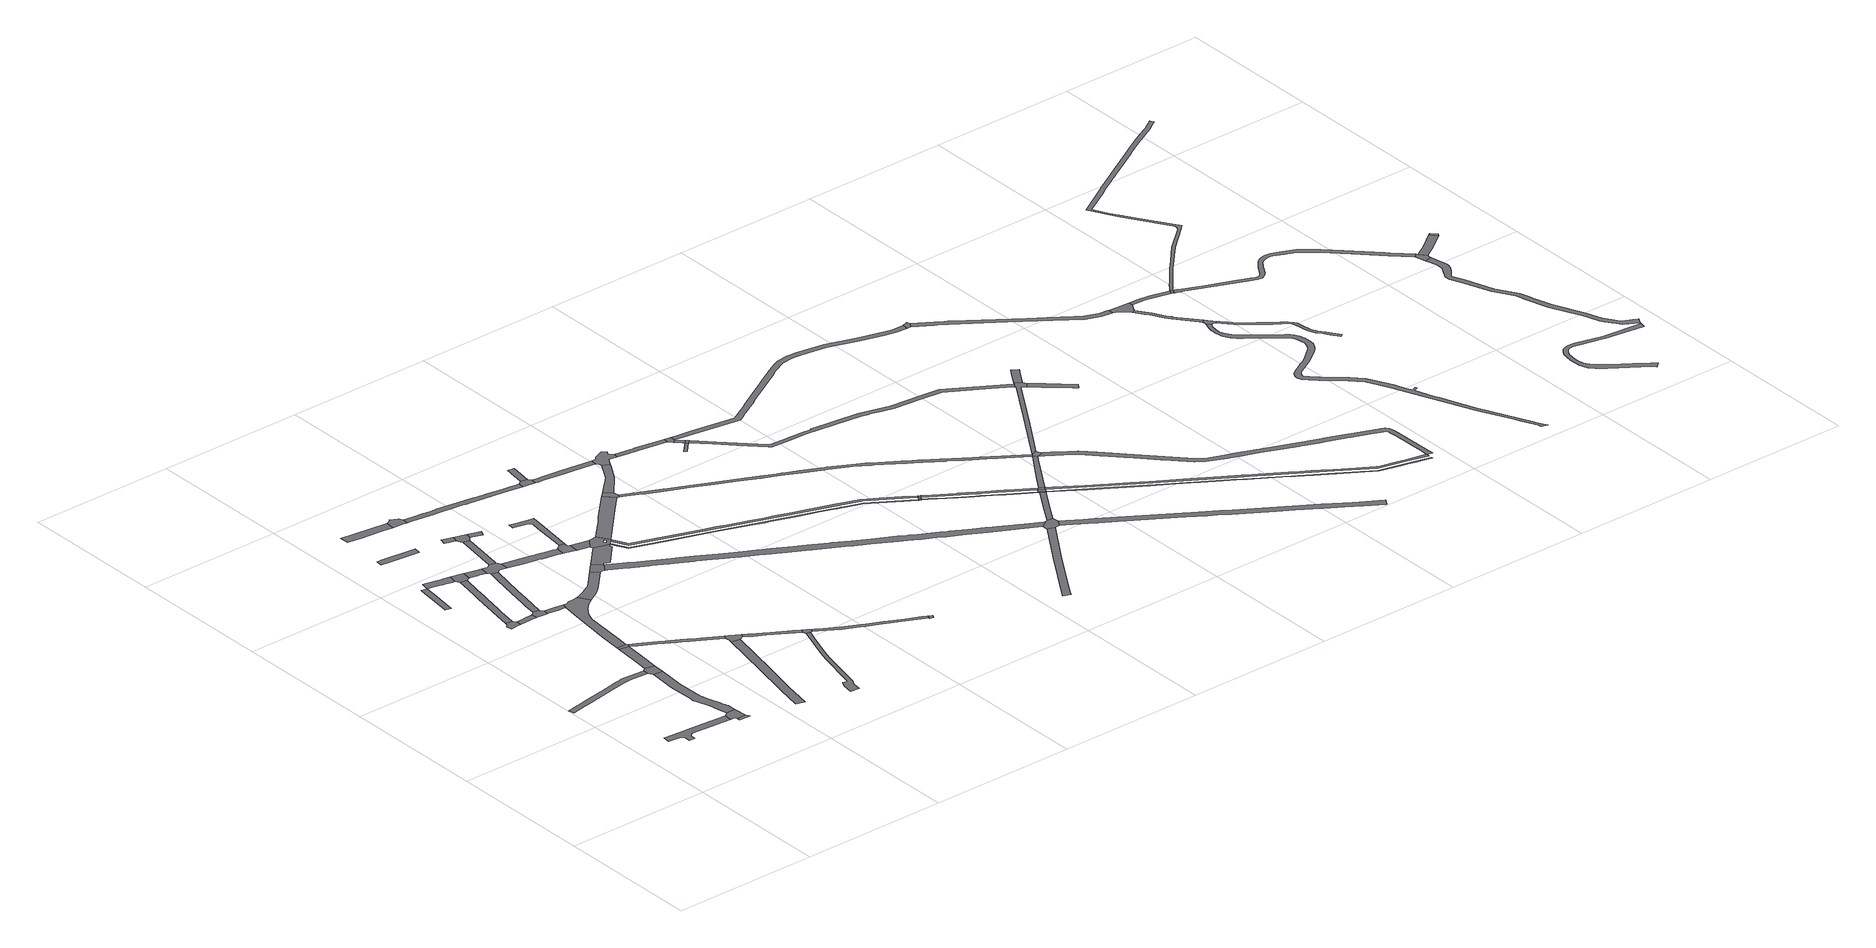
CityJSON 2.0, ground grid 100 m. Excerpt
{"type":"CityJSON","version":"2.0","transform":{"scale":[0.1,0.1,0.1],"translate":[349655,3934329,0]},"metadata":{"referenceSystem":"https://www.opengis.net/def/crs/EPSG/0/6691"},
"CityObjects":{
"road1":{"type":"Road","geometry":[{"type":"MultiSurface","lod":"1","boundaries":[[[0,1,2,3,4,5,6,7,8,9,10,11]]]}]},
"road2":{"type":"Road","attributes":{"RoadStructureAttribute.sectionType":"1"},"geometry":[{"type":"MultiSurface","lod":"1","boundaries":[[[12,13,14,15,16,17,18,19,20,21,22,23,24,25,26,27,28,29,30]]]}]},
"road3":{"type":"Road","geometry":[{"type":"MultiSurface","lod":"1","boundaries":[[[10,31,32,33,34,35,36,11]]]}]},
"road4":{"type":"Road","attributes":{"RoadStructureAttribute.sectionType":"1"},"geometry":[{"type":"MultiSurface","lod":"1","boundaries":[[[37,34,33,38]]]}]},
"road5":{"type":"Road","attributes":{"RoadStructureAttribute.sectionType":"1"},"geometry":[{"type":"MultiSurface","lod":"1","boundaries":[[[39,40,41,42,43,44,45,46,47,48,49,50,51,52,53,36,35]]]}]},
"road6":{"type":"Road","geometry":[{"type":"MultiSurface","lod":"1","boundaries":[[[54,55,56,57,58,59,60,61,62,63]]]}]},
"road7":{"type":"Road","geometry":[{"type":"MultiSurface","lod":"1","boundaries":[[[29,47,46,64,65,30]]]}]},
"road8":{"type":"Road","attributes":{"RoadStructureAttribute.sectionType":"1"},"geometry":[{"type":"MultiSurface","lod":"1","boundaries":[[[66,67,58,57,68,69,70,71,72]]]}]},
"road9":{"type":"Road","attributes":{"RoadStructureAttribute.sectionType":"1"},"geometry":[{"type":"MultiSurface","lod":"1","boundaries":[[[73,74,75,76,77,78,79,80,81,82,83,78,84,85,86,87,88,89,90,91]]]}]},
"road10":{"type":"Road","attributes":{"RoadStructureAttribute.sectionType":"1"},"geometry":[{"type":"MultiSurface","lod":"1","boundaries":[[[92,93,94,95,96,97,98,99,60,59,100,101,102,103,104,105]]]}]},
"road11":{"type":"Road","geometry":[{"type":"MultiSurface","lod":"1","boundaries":[[[106,107,108,109,110]]]}]},
"road12":{"type":"Road","geometry":[{"type":"MultiSurface","lod":"1","boundaries":[[[111,112,113,114,72,71,115,116,117]]]}]},
"road13":{"type":"Road","geometry":[{"type":"MultiSurface","lod":"1","boundaries":[[[90,92,105,118,119,91]]]}]},
"road14":{"type":"Road","attributes":{"RoadStructureAttribute.sectionType":"1"},"geometry":[{"type":"MultiSurface","lod":"1","boundaries":[[[120,121,122,123,124,125]]]}]},
"road15":{"type":"Road","attributes":{"RoadStructureAttribute.sectionType":"1"},"geometry":[{"type":"MultiSurface","lod":"1","boundaries":[[[126,127,128,129,130,111,117]]]}]},
"road16":{"type":"Road","geometry":[{"type":"MultiSurface","lod":"1","boundaries":[[[131,132,133,134,135,128,127,136,137,138,139,140,141,142,143,109,108,144,145,146,147,148,149,150,151,152,153,154,155,156,157,158,159]]]}]},
"road17":{"type":"Road","attributes":{"RoadStructureAttribute.sectionType":"1"},"geometry":[{"type":"MultiSurface","lod":"1","boundaries":[[[160,161,162,163,164,165,166,167,113,112]]]}]},
"road18":{"type":"Road","attributes":{"RoadStructureAttribute.sectionType":"1"},"geometry":[{"type":"MultiSurface","lod":"1","boundaries":[[[168,169,170,171,172,173,174,175,176,177,107,106,110,178,179,180,65,64,181,106,182,183,184,185,186,187,188,189]]]}]},
"road19":{"type":"Road","attributes":{"RoadStructureAttribute.sectionType":"1"},"geometry":[{"type":"MultiSurface","lod":"1","boundaries":[[[190,191,192,193,194,195,196,197,198]]]}]},
"road20":{"type":"Road","attributes":{"RoadStructureAttribute.sectionType":"1"},"geometry":[{"type":"MultiSurface","lod":"1","boundaries":[[[199,200,119,118,201,202,203,204,205,206,207]]]}]},
"road21":{"type":"Road","attributes":{"RoadStructureAttribute.sectionType":"1"},"geometry":[{"type":"MultiSurface","lod":"1","boundaries":[[[208,209,210,211,212,213,214,215]]]}]},
"road22":{"type":"Road","geometry":[{"type":"MultiSurface","lod":"1","boundaries":[[[206,163,162,216,217,218,219,220,221,222,207]]]}]},
"road23":{"type":"Road","attributes":{"RoadStructureAttribute.sectionType":"1"},"geometry":[{"type":"MultiSurface","lod":"1","boundaries":[[[219,223,224,225,220]]]}]},
"road24":{"type":"Road","geometry":[{"type":"MultiSurface","lod":"1","boundaries":[[[226,194,193,227,228,229,168,189]]]}]},
"road25":{"type":"Road","attributes":{"RoadStructureAttribute.sectionType":"1"},"geometry":[{"type":"MultiSurface","lod":"1","boundaries":[[[230,231,232,233]]]}]},
"road26":{"type":"Road","geometry":[{"type":"MultiSurface","lod":"1","boundaries":[[[234,235,236,237,238,239,240,208,215]]]}]},
"road27":{"type":"Road","attributes":{"RoadStructureAttribute.sectionType":"1"},"geometry":[{"type":"MultiSurface","lod":"1","boundaries":[[[241,242,243,244,245,246,247,131,159,248,249,250,251]]]}]},
"road28":{"type":"Road","attributes":{"RoadStructureAttribute.sectionType":"1"},"geometry":[{"type":"MultiSurface","lod":"1","boundaries":[[[252,253,254,255,256,257,258,259,260,261,262,263,264,265,266,267,268,269,270,271,272,273,274,275,276,277]]]}]},
"road29":{"type":"Road","geometry":[{"type":"MultiSurface","lod":"1","boundaries":[[[278,279,230,233,225,224]]]}]},
"road30":{"type":"Road","attributes":{"RoadStructureAttribute.sectionType":"1"},"geometry":[{"type":"MultiSurface","lod":"1","boundaries":[[[217,280,281,282,283,284,285,286,287,288,289,290,291,292,293,294,295,296,297,298,299,218]]]}]},
"road31":{"type":"Road","attributes":{"RoadStructureAttribute.sectionType":"1"},"geometry":[{"type":"MultiSurface","lod":"1","boundaries":[[[300,301,302,303,304,305,306,307,308,309,228,227]]]}]},
"road32":{"type":"Road","attributes":{"RoadStructureAttribute.sectionType":"1"},"geometry":[{"type":"MultiSurface","lod":"1","boundaries":[[[278,310,311,312,279]]]}]},
"road33":{"type":"Road","geometry":[{"type":"MultiSurface","lod":"1","boundaries":[[[313,314,315,316,241,251,317,318,319]]]}]},
"road34":{"type":"Road","geometry":[{"type":"MultiSurface","lod":"1","boundaries":[[[276,320,321,322,323,304,303,277]]]}]},
"road35":{"type":"Road","geometry":[{"type":"MultiSurface","lod":"1","boundaries":[[[289,288,324,325,326,327,328,329]]]}]},
"road36":{"type":"Road","attributes":{"RoadStructureAttribute.sectionType":"1"},"geometry":[{"type":"MultiSurface","lod":"1","boundaries":[[[330,331,332,333,334,335,336,337,338,339,313,319]]]}]},
"road37":{"type":"Road","attributes":{"RoadStructureAttribute.sectionType":"1"},"geometry":[{"type":"MultiSurface","lod":"1","boundaries":[[[328,340,341,342,343,344,345,346,347,348,349,350,351,329]]]}]},
"road38":{"type":"Road","attributes":{"RoadStructureAttribute.sectionType":"1"},"geometry":[{"type":"MultiSurface","lod":"1","boundaries":[[[326,325,352,353]]]}]},
"road39":{"type":"Road","attributes":{"RoadStructureAttribute.sectionType":"1"},"geometry":[{"type":"MultiSurface","lod":"1","boundaries":[[[354,355,356,357,358,359,360,361,362,363,364,365,366,367,368,369,370,371,237,236,372,373,374,375,376,377,378,379,380,381,382,383,384,385,386]]]}]},
"road40":{"type":"Road","geometry":[{"type":"MultiSurface","lod":"1","boundaries":[[[352,337,336,387,388,389,390,391,353],[392,393,394,395,396,397,398,399,400]]]}]},
"road41":{"type":"Road","attributes":{"RoadStructureAttribute.sectionType":"1"},"geometry":[{"type":"MultiSurface","lod":"1","boundaries":[[[401,402,403,404,405,406,407,408,409,410,411,321,320,412,413,414,415,416,417,418,419,420,421,422]]]}]},
"road42":{"type":"Road","attributes":{"RoadStructureAttribute.sectionType":"1"},"geometry":[{"type":"MultiSurface","lod":"1","boundaries":[[[423,424,425,426,427,428,390,389,429,430,431,432]]]}]},
"road43":{"type":"Road","geometry":[{"type":"MultiSurface","lod":"1","boundaries":[[[386,385,433,434,435,436,437,438]]]}]},
"road44":{"type":"Road","geometry":[{"type":"MultiSurface","lod":"1","boundaries":[[[421,439,440,441,422]]]}]},
"road45":{"type":"Road","geometry":[{"type":"MultiSurface","lod":"1","boundaries":[[[437,442,443,438]]]}]},
"road46":{"type":"Road","geometry":[{"type":"MultiSurface","lod":"1","boundaries":[[[444,445,446,423,432,447]]]}]},
"road47":{"type":"Road","attributes":{"RoadStructureAttribute.sectionType":"1"},"geometry":[{"type":"MultiSurface","lod":"1","boundaries":[[[448,449,450,451,452,453,454,455,456,457,458,459,460,436,435]]]}]},
"road48":{"type":"Road","attributes":{"RoadStructureAttribute.sectionType":"1"},"geometry":[{"type":"MultiSurface","lod":"1","boundaries":[[[461,462,463,464,465,466,446,445]]]}]},
"road49":{"type":"Road","attributes":{"RoadStructureAttribute.sectionType":"1"},"geometry":[{"type":"MultiSurface","lod":"1","boundaries":[[[318,467,468,469,470,471,472,473,474,475,476,477,478,479,480,481,482,483,484,485,486,487,488,489,490,491,492,493,494,495,496,497,498,499,500,501,502,503,504,505,506,507,508,509,510,511,512,513,514,515,516,517,518,519,520,521,522,523,524,525,526,527,528,529,530,531,532,533,534,535,536,537,538,539,540,541,542,319]]]}]},
"road50":{"type":"Road","geometry":[{"type":"MultiSurface","lod":"1","boundaries":[[[543,544,545,546,547,548,549,550,551,552,553,554,555,556,557,558,559,560,561,562,563,564,565,566,567,568,569,570,571,572,573,574,575,576,577,387,336]]]}]},
"road51":{"type":"Road","attributes":{"RoadStructureAttribute.sectionType":"1"},"geometry":[{"type":"MultiSurface","lod":"1","boundaries":[[[388,578,579,580,581,582,583,584,585,586,587,588,589,590,591,592,593,594,595,596,597,598,599,600,601,602,603,604,605,606,607,608,609,610,611,612,613,389]]]}]},
"road52":{"type":"Road","geometry":[{"type":"MultiSurface","lod":"1","boundaries":[[[614,615,616,464,463,617,618,619,620,621,622,623,624,625,455,454]]]}]},
"road53":{"type":"Road","attributes":{"RoadStructureAttribute.sectionType":"1"},"geometry":[{"type":"MultiSurface","lod":"1","boundaries":[[[626,627,628,619,618,629,630,631,632]]]}]},
"road54":{"type":"Road","geometry":[{"type":"MultiSurface","lod":"1","boundaries":[[[631,633,634,635,632]]]}]},
"road55":{"type":"Road","geometry":[{"type":"MultiSurface","lod":"1","boundaries":[[[636,637,638,639]]]}]},
"road56":{"type":"Road","attributes":{"RoadStructureAttribute.sectionType":"1"},"geometry":[{"type":"MultiSurface","lod":"1","boundaries":[[[640,641,642,643,644,645,646,647,648]]]}]},
"road57":{"type":"Road","attributes":{"RoadStructureAttribute.sectionType":"1"},"geometry":[{"type":"MultiSurface","lod":"1","boundaries":[[[649,650,651,652,653,654,655,656,657,658,659,660,661,662,663,664,665,666,667,668,669,670,671,672,673,674,675,676,677,678,679,680,681,682,683,684,685,686,687,688,689,690,691,692,693,694,695,696,697,698,699,700,701,702,703,704,705,706,707,708,709,710,711,712,713,714,715,716,717,718,719,720,721,444,447]]]}]},
"road58":{"type":"Road","geometry":[{"type":"MultiSurface","lod":"1","boundaries":[[[566,565,722,723]]]}]},
"road59":{"type":"Road","geometry":[{"type":"MultiSurface","lod":"1","boundaries":[[[724,589,566,723]]]}]},
"road60":{"type":"Road","geometry":[{"type":"MultiSurface","lod":"1","boundaries":[[[725,590,589,724]]]}]},
"road61":{"type":"Road","geometry":[{"type":"MultiSurface","lod":"1","boundaries":[[[726,727,728,729,509,508,640,648]]]}]},
"road62":{"type":"Road","geometry":[{"type":"MultiSurface","lod":"1","boundaries":[[[730,731,732,733,734,735,736,737,723,722,738,739,740,741,742,743,744,745,746,747,748]]]}]},
"road63":{"type":"Road","attributes":{"RoadStructureAttribute.sectionType":"1"},"geometry":[{"type":"MultiSurface","lod":"1","boundaries":[[[749,750,751,752,753,754,755,756,757,725,724,758,759,760,761,762,763,764]]]}]},
"road64":{"type":"Road","attributes":{"RoadStructureAttribute.sectionType":"1"},"geometry":[{"type":"MultiSurface","lod":"1","boundaries":[[[765,766,729,728,767,768,769,748]]]}]},
"road65":{"type":"Road","geometry":[{"type":"MultiSurface","lod":"1","boundaries":[[[748,769,770,730]]]}]},
"road66":{"type":"Road","attributes":{"RoadStructureAttribute.sectionType":"1"},"geometry":[{"type":"MultiSurface","lod":"1","boundaries":[[[770,771,772,773,763,774,730]]]}]},
"road67":{"type":"Road","geometry":[{"type":"MultiSurface","lod":"1","boundaries":[[[763,773,775,764]]]}]},
"road68":{"type":"Road","attributes":{"RoadStructureAttribute.sectionType":"1"},"geometry":[{"type":"MultiSurface","lod":"1","boundaries":[[[638,637,776,777,638,778,779,780,781,782,783,784,785,786,787,788,789,790,791,792,793,794,795,796,797,798,799,800,801,802,803,804,805,806,807,808,809,810,811,812,813,814,815,816,639]]]}]},
"road69":{"type":"Road","attributes":{"RoadStructureAttribute.sectionType":"1"},"geometry":[{"type":"MultiSurface","lod":"1","boundaries":[[[684,817,818,764,775,819,820]]]}]},
"road70":{"type":"Road","attributes":{"RoadStructureAttribute.sectionType":"1"},"geometry":[{"type":"MultiSurface","lod":"1","boundaries":[[[821,822,823,824,825,826,827,828,829,830,831,832,833,834,835,836,837,838,839,840,841,842,635,634,633,843,844,637,636,634,845,846,847,848,849,850,851,852,853,854,855,856,857,858,859,860,861,862,863,864,865,866,867]]]}]},
"road71":{"type":"Road","geometry":[{"type":"MultiSurface","lod":"1","boundaries":[[[868,869,685,684,820,870]]]}]},
"road72":{"type":"Road","attributes":{"RoadStructureAttribute.sectionType":"1"},"geometry":[{"type":"MultiSurface","lod":"1","boundaries":[[[871,872,873,874,875,876,877,878,879,880,881,882,727,726,883,884,885,886,887,888,889,890,891,892,893,894,895,896,897,898,899,900,901,902]]]}]},
"road73":{"type":"Road","attributes":{"RoadStructureAttribute.sectionType":"1"},"geometry":[{"type":"MultiSurface","lod":"1","boundaries":[[[903,801,800,904,905,906,907,869,868,908,909,910,911,912,913,914,915]]]}]},
"road74":{"type":"Road","geometry":[{"type":"MultiSurface","lod":"1","boundaries":[[[916,917,918,919,920,921,922,923,924,925,926,927,928,929,930,931,932,933,934,935,936,937,938,939,940,941,942,943,944,945,946,947,948,949,950,951,952,953,770,769]]]}]},
"road75":{"type":"Road","attributes":{"RoadStructureAttribute.sectionType":"1"},"geometry":[{"type":"MultiSurface","lod":"1","boundaries":[[[773,954,955,956,957,958,959,960,961,962,963,964,965,966,967,968,969,970,971,972,973,974,975,976,977,978,979,980,981,982,983,984,985,986,987,988,989,990,991,992,993,994,775]]]}]},
"road76":{"type":"Road","attributes":{"RoadStructureAttribute.sectionType":"1"},"geometry":[{"type":"MultiSurface","lod":"1","boundaries":[[[995,996,997,998,999,1000,1001,1002,1003,1004,1005,1006,1007,1008,1009,1010,1011,1012,1013,1014,1015,1016,1017,1018,1019,1020,1021,1022,1023,1024,1025,1026,1027,1028,1029,1030,963,1031,1032,1033,1034,1035,1036,1037,1038,1039,1040,1041,1042,1043,1044,1045,1046,1047,1048,1049,1050,1051,1052,1053,870,820]]]}]},
"road77":{"type":"Road","geometry":[{"type":"MultiSurface","lod":"1","boundaries":[[[1054,1055,1056,1057,1058,903,915]]]}]},
"road78":{"type":"Road","attributes":{"RoadStructureAttribute.sectionType":"1"},"geometry":[{"type":"MultiSurface","lod":"1","boundaries":[[[913,1059,1060,1061,1062,1063,1064,1065,1066,1067,1068,914]]]}]},
"road79":{"type":"Road","geometry":[{"type":"MultiSurface","lod":"1","boundaries":[[[1069,1070,1071,867,866,1072,1073]]]}]},
"road80":{"type":"Road","attributes":{"RoadStructureAttribute.sectionType":"1"},"geometry":[{"type":"MultiSurface","lod":"1","boundaries":[[[1074,1075,1076,1077,1078,1079,1080,1081,1082,1083,1084,1085,1086,1087,1088,1089,1090,1091,1092,1093,1069,1073]]]}]},
"road81":{"type":"Road","geometry":[{"type":"MultiSurface","lod":"1","boundaries":[[[1094,1095,1096,1097,1098,1099,1100,1101,1102,1082,1081]]]}]},
"road82":{"type":"Road","attributes":{"RoadStructureAttribute.sectionType":"1"},"geometry":[{"type":"MultiSurface","lod":"1","boundaries":[[[1097,1103,1104,1105,1106,1107,1108,1109,1110,1111,1112,1113,1114,1115,1116,1098]]]}]},
"road83":{"type":"Road","geometry":[{"type":"MultiSurface","lod":"1","boundaries":[[[1117,1118,1119,1120,1121,1122,1123,1124,1125,1126,1111,1110,1127,1128,1129,1130]]]}]},
"road84":{"type":"Road","geometry":[{"type":"MultiSurface","lod":"1","boundaries":[[[1131,1132,1133,1134,1135,1136,1137,1138,1139,1140,1141,1142,1143,1144,1145,1146,1147,1148,1149,1150,1151,1152,1153,1154,1155,1156,1157,1158,1159,1160,1161,1162,1163,1164,1165,1166,1167,1168,1169,1170,1171,1172,1173,1174,1175,1176,1177,1178,1179,1180,1181,1182,1183,1184,1185,1186,1187,1188,1189,1190,1191,1192,1193,1194,1195,1196,1197,1198,1199,1200,1201,1202,1203,1204,1205,1206,1207,1208,1209,1210,1211,1212,1213,1214,1215,1216,1217,1218,1219,1220,1221,1222,1223,1224,1225,1226,1227,1228,1229,1230,1231,1232,1233,1234,1235,1236,1237,1238,1239,1240,1241,1242,1243,1244,1245,1246,1247,1248,1249,1250,1251,1252,1253,1254,1255,1256,1257,1130,1129]]]}]},
"road85":{"type":"Road","attributes":{"RoadStructureAttribute.sectionType":"1"},"geometry":[{"type":"MultiSurface","lod":"1","boundaries":[[[1100,1258,1259,1260,1261,1262,1263,1264,1265,1266,1101]]]}]},
"road86":{"type":"Road","attributes":{"RoadStructureAttribute.sectionType":"1"},"geometry":[{"type":"MultiSurface","lod":"1","boundaries":[[[1267,1268,1269,1270,1271,1272,1273,1274,1275,1276,1277,1278,1279,1280,1281,1282,1283,1284,1285,1286,1287,1288,1289,1290,1291,1292,1293,1294,1295,1296,1297,1298,1299,1300,1301,1302,1303,1304,1305,1306,1307,1122,1121]]]}]},
"road87":{"type":"Road","geometry":[{"type":"MultiSurface","lod":"1","boundaries":[[[1308,1263,1262,1309,1310]]]}]},
"road88":{"type":"Road","attributes":{"RoadStructureAttribute.sectionType":"1"},"geometry":[{"type":"MultiSurface","lod":"1","boundaries":[[[1309,1311,1312,1313,1314,1315,1316,1317,1318,1319,1320,1321,1322,1323,1324,1325,1326,1327,1328,1329,1330,1331,1332,1333,1334,1335,1336,1337,1338,1339,1340,1341,1342,1343,1344,1345,1346,1347,1348,1349,1350,1351,1352,1353,1354,1355,1356,1357,1358,1359,1360,1361,1362,1363,1364,1310]]]}]},
"road89":{"type":"Road","attributes":{"RoadStructureAttribute.sectionType":"1"},"geometry":[{"type":"MultiSurface","lod":"1","boundaries":[[[1365,1366,1367,1368,1369,1370,1371,1372,1373,1374,1375,1376,1377,1378,1379,1380,1381,1382,1383,1384,1385,1386,1387,1388,1389,1390,1391,1392,1393,1394,1395,1396,1397,1398,1399,1400,1401,1402,1403,1404,1405,1406,1407,1408,1409,1410,1411,1412,1413,1414,1415,1416,1417,1418,1419,1420,1421,1308,1310]]]}]},
"road90":{"type":"Road","attributes":{"RoadStructureAttribute.sectionType":"1"},"geometry":[{"type":"MultiSurface","lod":"1","boundaries":[[[1422,1423,1424,1425,1426,1427,1428,1429,1430,1431,1432,1433,1434,1435,1436,1437,1438,1439,1440,1441,1442,1443,1444,1445,1446,1447,1448,1449,1450,1451,1452,1453,1454,1455,1456,1457,1458,1459,1460,1461,1462,1463,1464,1465,1466,1467,1468,1469]]]}]},
"road91":{"type":"Road","geometry":[{"type":"MultiSurface","lod":"1","boundaries":[[[1470,1337,1336,1471,1472,1473,1474]]]}]},
"road92":{"type":"Road","attributes":{"RoadStructureAttribute.sectionType":"1"},"geometry":[{"type":"MultiSurface","lod":"1","boundaries":[[[1475,1476,1477,1478,1479,1480,1481,1482,1483,1484,1485,1486,1487,1488,1489,1490,1491,1492,1493,1494,1495,1496,1497,1498,1499,1500,1501,1502,1503,1504,1505,1506,1507,1508,1509,1510,1511,1512,1513,1514,1515,1472,1471]]]}]},
"road93":{"type":"Road","attributes":{"RoadStructureAttribute.sectionType":"1"},"geometry":[{"type":"MultiSurface","lod":"1","boundaries":[[[1516,1517,1518,1470,1474,1519,1520,1521]]]}]},
"road94":{"type":"Road","geometry":[{"type":"MultiSurface","lod":"1","boundaries":[[[1516,1521,1522,1523,1524]]]}]}
},
"vertices":[
[482,623,0],[311,635,0],[240,640,0],[235,591,0],[320,583,0],[339,561,0],[336,522,0],[377,519,0],[380,558,0],[402,577,0],[686,557,0],[689,609,0],
[513,1341,0],[483,1339,0],[472,1337,0],[437,1331,0],[300,1305,0],[295,1305,0],[151,1279,0],[129,1275,0],[91,1269,0],[8,1254,0],[16,1213,0],[116,1232,0],[133,1235,0],[304,1265,0],[476,1297,0],[500,1299,0],[523,1300,0],[652,1291,0],[654,1331,0],
[698,556,0],[707,557,0],[722,538,0],[787,542,0],[782,632,0],[717,628,0],
[801,514,0],[722,517,0],
[779,691,0],[765,740,0],[764,743,0],[739,828,0],[726,876,0],[723,884,0],[721,1072,0],[739,1256,0],[674,1262,0],[656,1075,0],[658,893,0],[658,875,0],[668,842,0],[693,754,0],[707,687,0],
[378,2219,0],[383,2219,0],[416,2222,0],[443,2223,0],[442,2261,0],[426,2284,0],[382,2292,0],[378,2271,0],[362,2255,0],[366,2217,0],
[746,1335,0],[680,1351,0],
[507,2266,0],[500,2265,0],[549,2226,0],[558,2227,0],[562,2227,0],[569,2227,0],[567,2268,0],
[445,2933,0],[430,2936,0],[426,2937,0],[384,2947,0],[299,2965,0],[286,2907,0],[247,2915,0],[240,2869,0],[207,2644,0],[247,2638,0],[275,2834,0],[295,2905,0],[314,2901,0],[369,2889,0],[387,2884,0],[407,2880,0],[452,2870,0],[468,2867,0],[481,2925,0],
[486,2838,0],[478,2793,0],[467,2736,0],[451,2657,0],[447,2635,0],[430,2549,0],[422,2511,0],[400,2388,0],[451,2415,0],[477,2549,0],[479,2561,0],[490,2618,0],[507,2705,0],[532,2829,0],
[771,1609,0],[784,1632,0],[773,1638,0],[709,1644,0],[706,1618,0],
[655,2258,0],[636,2283,0],[592,2291,0],[590,2284,0],[580,2227,0],[647,2220,0],[650,2220,0],
[556,2846,0],[569,2906,0],
[312,3295,0],[526,3270,0],[531,3315,0],[296,3342,0],[261,3346,0],[255,3301,0],
[723,2212,0],[780,2206,0],[787,2240,0],[729,2248,0],[718,2250,0],
[910,2256,0],[876,2250,0],[833,2247,0],[821,2238,0],[817,2235,0],[767,2113,0],[749,1995,0],[749,1993,0],[739,1917,0],[735,1890,0],[726,1821,0],[726,1818,0],[724,1800,0],[782,1717,0],[805,1938,0],[812,1998,0],[820,2021,0],[826,2040,0],[834,2057,0],[845,2077,0],[857,2092,0],[871,2111,0],[890,2132,0],[912,2151,0],[919,2156,0],[927,2162,0],[944,2174,0],[947,2176,0],[953,2180,0],
[667,2445,0],[686,2541,0],[735,2786,0],[691,2797,0],[674,2714,0],[640,2544,0],[614,2410,0],[606,2371,0],
[1291,1340,0],[1171,1411,0],[1125,1437,0],[1100,1452,0],[1063,1474,0],[958,1534,0],[947,1541,0],[830,1606,0],[814,1615,0],[808,1618,0],[691,1460,0],[689,1442,0],[687,1420,0],[757,1447,0],[818,1582,0],[944,1511,0],[959,1503,0],[1028,1462,0],[1070,1438,0],[1092,1425,0],[1148,1391,0],[1276,1315,0],
[1159,430,0],[1199,626,0],[1253,869,0],[1338,1249,0],[1279,1262,0],[1198,898,0],[1141,638,0],[1136,618,0],[1102,451,0],
[638,2891,0],[571,2906,0],[563,2845,0],[597,2838,0],[611,2834,0],[613,2834,0],[631,2830,0],[675,2820,0],[688,2880,0],
[597,3656,0],[273,3697,0],[273,3632,0],[327,3626,0],[366,3621,0],[416,3616,0],[522,3604,0],[591,3596,0],
[759,2802,0],[811,2791,0],[814,2853,0],[797,2881,0],[753,2889,0],[727,2872,0],[711,2875,0],
[799,2892,0],[848,3184,0],[803,3191,0],
[1284,1286,0],[1365,1262,0],[1380,1288,0],[1316,1326,0],
[795,3276,0],[719,3298,0],[706,3255,0],[782,3230,0],
[667,3588,0],[683,3586,0],[694,3585,0],[699,3626,0],[685,3651,0],[632,3679,0],[627,3668,0],
[1158,2438,0],[1042,2317,0],[1009,2299,0],[1000,2294,0],[973,2280,0],[942,2268,0],[929,2263,0],[1016,2215,0],[1051,2240,0],[1089,2278,0],[1204,2395,0],
[1683,1043,0],[1642,930,0],[1619,866,0],[1602,818,0],[1582,746,0],[1574,712,0],[1526,508,0],[1513,463,0],[1510,457,0],[1483,465,0],[1482,466,0],[1463,429,0],[1449,351,0],[1509,347,0],[1520,410,0],[1535,439,0],[1552,502,0],[1599,701,0],[1608,739,0],[1628,810,0],[1648,866,0],[1679,953,0],[1689,980,0],[1708,1033,0],[1712,1044,0],[1686,1053,0],
[869,3212,0],[880,3251,0],
[823,2788,0],[907,2769,0],[919,2767,0],[953,2759,0],[987,2752,0],[1019,2746,0],[1043,2740,0],[1133,2721,0],[1174,2711,0],[1188,2772,0],[1185,2773,0],[1180,2774,0],[1158,2779,0],[1091,2794,0],[1085,2795,0],[1046,2803,0],[1041,2804,0],[1024,2808,0],[933,2828,0],[889,2837,0],
[1422,1228,0],[1490,1188,0],[1604,1120,0],[1677,1076,0],[1691,1100,0],[1647,1127,0],[1531,1197,0],[1492,1221,0],[1423,1262,0],[1415,1267,0],
[953,3187,0],[969,3225,0],[928,3238,0],
[1222,2505,0],[1217,2500,0],[1202,2484,0],[1201,2483,0],[1233,2402,0],[1241,2398,0],[1279,2451,0],
[1727,1047,0],[1741,1070,0],[1719,1083,0],[1696,1097,0],
[1231,2699,0],[1264,2687,0],[1274,2757,0],[1255,2759,0],[1259,2792,0],[1220,2797,0],
[1288,2466,0],[1325,2447,0],[1433,2561,0],[1454,2584,0],[1450,2602,0],[1461,2613,0],[1462,2614,0],[1358,2646,0],[1341,2629,0],[1305,2591,0],
[1268,2857,0],[1291,3022,0],[1307,3140,0],[1265,3149,0],[1176,3168,0],[1147,3175,0],[1142,3135,0],[1162,3130,0],[1243,3113,0],[1259,3087,0],[1251,3028,0],[1222,2810,0],
[1350,2668,0],[1397,2730,0],
[1476,3516,0],[1448,3520,0],[1376,3530,0],[1373,3531,0],[1314,3540,0],[1276,3545,0],[1260,3548,0],[1189,3558,0],[1184,3559,0],[1038,3582,0],[1028,3584,0],[1025,3584,0],[934,3597,0],[926,3598,0],[901,3600,0],[847,3607,0],[840,3608,0],[769,3617,0],[733,3580,0],[884,3561,0],[902,3558,0],[1032,3542,0],[1084,3534,0],[1105,3531,0],[1117,3529,0],[1125,3528,0],[1234,3511,0],[1279,3504,0],[1300,3501,0],[1358,3493,0],[1461,3478,0],[1500,3472,0],[1506,3512,0],
[1468,2620,0],[1486,2638,0],[1502,2655,0],[1451,2734,0],[1414,2732,0],[1468,2674,0],[1473,2664,0],[1474,2662,0],[1462,2650,0],[1458,2646,0],[1457,2645,0],[1452,2657,0],[1451,2659,0],[1465,2672,0],
[2346,760,0],[2254,805,0],[2137,861,0],[2133,864,0],[2015,919,0],[2006,924,0],[1893,978,0],[1887,982,0],[1777,1048,0],[1775,1049,0],[1761,1058,0],[1760,1027,0],[1880,954,0],[1899,945,0],[2002,894,0],[2012,889,0],[2065,865,0],[2125,837,0],[2129,835,0],[2234,785,0],[2367,721,0],[2376,746,0],
[1788,3082,0],[1768,3062,0],[1737,3031,0],[1618,2910,0],[1575,2861,0],[1485,2769,0],[1528,2682,0],[1534,2687,0],[1742,2906,0],[1850,3018,0],
[1551,3465,0],[1564,3463,0],[1587,3460,0],[1593,3499,0],[1575,3523,0],[1530,3529,0],
[2366,714,0],[2393,709,0],[2404,733,0],
[1598,3672,0],[1554,3679,0],
[1877,3035,0],[1871,3070,0],[1825,3117,0],[1865,3010,0],
[1602,3457,0],[1650,3451,0],[1753,3437,0],[1778,3434,0],[1850,3424,0],[1983,3406,0],[2006,3403,0],[2012,3445,0],[1797,3473,0],[1692,3486,0],[1667,3489,0],[1661,3490,0],[1622,3495,0],
[1990,3206,0],[2055,3315,0],[2069,3339,0],[2024,3366,0],[1979,3290,0],[1947,3235,0],
[1258,2389,0],[1364,2331,0],[1376,2324,0],[1452,2283,0],[1480,2268,0],[1493,2261,0],[1582,2212,0],[1589,2208,0],[1595,2205,0],[1603,2201,0],[1609,2197,0],[1719,2137,0],[1731,2130,0],[1845,2068,0],[1851,2064,0],[1968,2001,0],[1973,1997,0],[2085,1936,0],[2090,1933,0],[2100,1928,0],[2214,1865,0],[2316,1809,0],[2332,1800,0],[2349,1791,0],[2450,1735,0],[2552,1679,0],[2569,1670,0],[2659,1620,0],[2688,1605,0],[2691,1603,0],[2810,1537,0],[2857,1511,0],[2924,1474,0],[2929,1471,0],[3034,1415,0],[3048,1407,0],[3057,1402,0],[3062,1399,0],[3171,1341,0],[3289,1278,0],[3409,1214,0],[3582,1123,0],[3634,1155,0],[3626,1159,0],[3522,1215,0],[3321,1326,0],[3313,1330,0],[3219,1382,0],[3122,1436,0],[3110,1443,0],[3072,1463,0],[2951,1530,0],[2905,1555,0],[2895,1561,0],[2844,1589,0],[2706,1664,0],[2705,1665,0],[2599,1723,0],[2494,1780,0],[2482,1787,0],[2362,1853,0],[2290,1892,0],[2170,1958,0],[2143,1973,0],[2106,1993,0],[2092,2001,0],[1998,2052,0],[1888,2113,0],[1760,2183,0],[1682,2226,0],[1638,2250,0],[1477,2339,0],[1454,2352,0],[1405,2379,0],[1382,2392,0],[1293,2441,0],
[1496,2546,0],[1517,2506,0],[1681,2449,0],[1790,2411,0],[2001,2338,0],[2065,2317,0],[2133,2292,0],[2245,2251,0],[2338,2218,0],[2371,2207,0],[2524,2155,0],[2613,2126,0],[2652,2112,0],[2752,2078,0],[2767,2073,0],[2776,2070,0],[2802,2061,0],[2822,2054,0],[2929,2017,0],[3136,1885,0],[3138,1884,0],[3172,1862,0],[3215,1835,0],[3221,1845,0],[3177,1873,0],[3143,1895,0],[2941,2023,0],[2815,2066,0],[2805,2070,0],[2786,2077,0],[2778,2079,0],[2380,2217,0],[2001,2348,0],[1686,2457,0],[1523,2513,0],
[1538,2531,0],[1698,2476,0],[2001,2370,0],[2397,2234,0],[2811,2091,0],[2822,2087,0],[2842,2080,0],[2942,2046,0],[2949,2043,0],[3155,1913,0],[3187,1892,0],[3233,1864,0],[3244,1881,0],[3197,1911,0],[3180,1922,0],[3168,1930,0],[3051,2004,0],[2957,2064,0],[2953,2067,0],[2918,2079,0],[2855,2100,0],[2818,2113,0],[2801,2119,0],[2681,2160,0],[2632,2177,0],[2543,2207,0],[2424,2248,0],[2414,2251,0],[2357,2270,0],[2286,2296,0],[2148,2345,0],[2087,2367,0],[2002,2396,0],[1809,2462,0],[1711,2496,0],[1555,2550,0],
[2009,3402,0],[2015,3399,0],[2021,3391,0],[2100,3392,0],[2158,3383,0],[2164,3419,0],[2139,3446,0],[2154,3469,0],[2122,3489,0],[2055,3461,0],[2046,3448,0],[2031,3444,0],
[2306,3397,0],[2293,3399,0],[2254,3405,0],[2229,3371,0],[2306,3359,0],[2502,3328,0],[2508,3365,0],
[2529,3301,0],[2550,3321,0],[2556,3358,0],
[2598,3272,0],[2578,3252,0],[2592,3238,0],[2613,3258,0],
[3585,1084,0],[3396,800,0],[3157,427,0],[3148,414,0],[3197,391,0],[3209,415,0],[3232,452,0],[3436,771,0],[3634,1066,0],
[1905,2989,0],[1971,2958,0],[2008,2940,0],[2030,2930,0],[2092,2902,0],[2187,2858,0],[2262,2824,0],[2399,2760,0],[2474,2725,0],[2538,2695,0],[2654,2641,0],[2658,2639,0],[2693,2623,0],[2747,2597,0],[2789,2578,0],[2888,2532,0],[2911,2520,0],[2951,2502,0],[3013,2473,0],[3031,2465,0],[3148,2407,0],[3167,2398,0],[3263,2336,0],[3276,2328,0],[3325,2296,0],[3382,2258,0],[3439,2220,0],[3510,2172,0],[3519,2166,0],[3633,2089,0],[3641,2084,0],[3728,2025,0],[3838,1951,0],[3892,1915,0],[3933,1888,0],[4069,1798,0],[4083,1822,0],[3929,1922,0],[3824,1994,0],[3790,2017,0],[3738,2053,0],[3684,2090,0],[3639,2120,0],[3625,2130,0],[3537,2193,0],[3517,2206,0],[3462,2240,0],[3434,2258,0],[3357,2309,0],[3320,2335,0],[3274,2365,0],[3254,2378,0],[3181,2419,0],[3074,2474,0],[3061,2481,0],[3044,2489,0],[3040,2491,0],[3032,2495,0],[3010,2505,0],[2960,2529,0],[2899,2557,0],[2893,2560,0],[2802,2603,0],[2791,2608,0],[2764,2620,0],[2672,2664,0],[2649,2674,0],[2525,2732,0],[2507,2740,0],[2340,2817,0],[2233,2867,0],[2135,2913,0],[2129,2916,0],
[3228,1826,0],[3235,1837,0],
[3247,1855,0],
[3258,1872,0],
[3668,1072,0],[3694,1117,0],[3688,1157,0],[3648,1159,0],
[3824,1455,0],[3547,1632,0],[3531,1642,0],[3525,1646,0],[3511,1655,0],[3477,1677,0],[3315,1781,0],[3272,1813,0],[3262,1805,0],[3399,1717,0],[3410,1710,0],[3492,1657,0],[3517,1642,0],[3526,1636,0],[3553,1619,0],[3625,1573,0],[3656,1553,0],[3730,1506,0],[3828,1443,0],
[3738,1567,0],[3685,1599,0],[3646,1624,0],[3588,1661,0],[3545,1688,0],[3493,1722,0],[3450,1749,0],[3441,1755,0],[3319,1833,0],[3284,1832,0],[3326,1800,0],[3523,1674,0],[3540,1664,0],[3554,1655,0],[3836,1475,0],[3859,1492,0],
[3802,1405,0],[3716,1268,0],[3734,1229,0],[3847,1405,0],[3859,1423,0],
[3864,1431,0],
[3866,1434,0],[3870,1440,0],[3876,1449,0],[3830,1465,0],
[3889,1469,0],
[2507,3181,0],[2522,3167,0],[2696,3134,0],[2767,3063,0],[2799,3031,0],[2803,3026,0],[2931,2896,0],[2943,2883,0],[2948,2883,0],[3078,2876,0],[3079,2876,0],[3202,2871,0],[3203,2871,0],[3496,2834,0],[3587,2823,0],[3639,2810,0],[3645,2809,0],[3657,2805,0],[3720,2788,0],[3798,2766,0],[3997,2746,0],[4140,2731,0],[4395,2577,0],[4509,2505,0],[4513,2502,0],[4536,2534,0],[4151,2770,0],[4033,2782,0],[3804,2805,0],[3721,2827,0],[3638,2848,0],[3596,2859,0],[3260,2901,0],[3257,2892,0],[3251,2893,0],[3205,2899,0],[3087,2904,0],[3079,2905,0],[2957,2911,0],[2946,2922,0],[2725,3145,0],
[4028,1740,0],[3917,1580,0],[4070,1747,0],[4092,1781,0],
[4387,3493,0],[4165,3552,0],[3963,3618,0],[3765,3652,0],[3740,3654,0],[3707,3657,0],[3626,3647,0],[3583,3629,0],[3515,3592,0],[3497,3582,0],[3454,3557,0],[3433,3544,0],[3338,3489,0],[3273,3451,0],[3138,3372,0],[3118,3360,0],[3085,3340,0],[3081,3338,0],[2996,3290,0],[2695,3336,0],[2622,3348,0],[2601,3351,0],[2556,3274,0],[2569,3260,0],[2997,3250,0],[3007,3248,0],[3035,3265,0],[3071,3286,0],[3084,3293,0],[3099,3302,0],[3151,3332,0],[3183,3350,0],[3231,3381,0],[3254,3394,0],[3505,3540,0],[3534,3557,0],[3633,3605,0],[3707,3615,0],[3739,3613,0],[3760,3612,0],[3826,3600,0],[3952,3579,0],[4153,3514,0],[4307,3472,0],[4381,3454,0],[4467,3448,0],[4469,3489,0],
[4123,1834,0],[4084,1821,0],[4140,1797,0],
[5357,53,0],[5227,136,0],[5189,160,0],[5143,189,0],[5034,260,0],[4849,378,0],[4583,548,0],[4520,589,0],[4340,704,0],[4329,712,0],[3882,997,0],[3826,1033,0],[3737,1028,0],[3856,952,0],[3866,945,0],[3968,880,0],[4082,808,0],[4194,736,0],[4308,663,0],[4312,661,0],[4420,591,0],[4469,560,0],[4524,524,0],[4541,514,0],[4652,443,0],[4769,368,0],[4866,306,0],[5001,219,0],[5006,216,0],[5116,145,0],[5211,84,0],[5329,9,0],
[4542,2543,0],[4521,2496,0],[4357,2244,0],[4331,2204,0],[4320,2186,0],[4186,1929,0],[4330,2151,0],[4355,2189,0],[4385,2235,0],[4545,2481,0],[4570,2457,0],[4599,2489,0],[4585,2515,0],
[3900,1397,0],[4067,1287,0],[4143,1238,0],[4385,1084,0],[4514,1002,0],[4631,928,0],[4640,923,0],[4755,850,0],[4788,829,0],[4858,784,0],[4868,778,0],[4870,777,0],[4880,770,0],[4985,703,0],[5059,656,0],[5101,629,0],[5124,614,0],[5214,556,0],[5331,481,0],[5332,480,0],[5365,459,0],[5549,341,0],[5698,304,0],[5731,296,0],[5781,284,0],[5840,269,0],[5892,257,0],[5892,267,0],[5767,298,0],[5550,353,0],[5335,490,0],[5074,657,0],[4873,786,0],[4867,790,0],[4806,829,0],[4466,1046,0],[4209,1210,0],[4163,1240,0],
[4421,1101,0],[4848,828,0],[4881,807,0],[4909,789,0],[5111,660,0],[5342,512,0],[5559,373,0],[5738,329,0],[5893,290,0],[5894,314,0],[5883,316,0],[5740,350,0],[5738,350,0],[5710,357,0],[5582,389,0],[5571,392,0],[5470,456,0],[5394,505,0],[5359,528,0],[5349,534,0],[5293,570,0],[5241,604,0],[5152,661,0],[5148,663,0],[5129,676,0],[5013,750,0],[4974,775,0],[4911,816,0],[4901,822,0],[4892,827,0],[4888,830,0],[4786,894,0],[4669,969,0],[4663,973,0],[4555,1041,0],[4418,1127,0],[4321,1189,0],[4213,1258,0],[4170,1286,0],[4093,1336,0],[3929,1443,0],
[4128,1758,0],[4179,1724,0],[4269,1665,0],[4290,1647,0],[4296,1641,0],[4384,1546,0],[4389,1541,0],[4483,1439,0],[4522,1397,0],[4634,1278,0],[4677,1232,0],[4771,1132,0],[4772,1131,0],[4825,1090,0],[4888,1063,0],[4951,1037,0],[5015,1012,0],[5018,1010,0],[5144,963,0],[5145,963,0],[5278,910,0],[5370,874,0],[5398,864,0],[5402,862,0],[5493,826,0],[5508,820,0],[5536,810,0],[5668,759,0],[5672,757,0],[5791,711,0],[5886,674,0],[5890,659,0],[5890,657,0],[5892,624,0],[5893,599,0],[5896,347,0],[5933,304,0],[5931,343,0],[5927,625,0],[5925,655,0],[5925,666,0],[5917,692,0],[5902,710,0],[5880,723,0],[5849,736,0],[5547,852,0],[5519,863,0],[5364,924,0],[5206,985,0],[5025,1056,0],[4964,1079,0],[4846,1124,0],[4798,1161,0],[4578,1396,0],[4398,1597,0],[4319,1675,0],[4223,1745,0],[4187,1768,0],[4146,1794,0],
[4653,2620,0],[4658,2629,0],[4668,2644,0],[4624,2671,0],[4610,2648,0],
[4638,2395,0],[4675,2361,0],[4713,2327,0],[4729,2313,0],[4776,2270,0],[4781,2266,0],[4800,2249,0],[4825,2281,0],[4749,2353,0],[4680,2417,0],
[4517,3482,0],[4514,3484,0],[4509,3502,0],[4483,3447,0],[4493,3446,0],
[4615,3373,0],[4633,3362,0],[4688,3324,0],[4975,3123,0],[5195,2963,0],[5352,2848,0],[5452,2813,0],[5526,2803,0],[5529,2842,0],[5522,2843,0],[5461,2851,0],[5371,2883,0],[5325,2916,0],[5193,3010,0],[5095,3081,0],[4872,3240,0],[4727,3345,0],[4711,3357,0],[4693,3368,0],[4642,3400,0],
[5559,2789,0],[5573,2783,0],[5595,2765,0],[5625,2732,0],[5647,2745,0],[5660,2770,0],[5675,2800,0],[5677,2830,0],[5589,2837,0],
[5664,2669,0],[5683,2638,0],[5728,2561,0],[5752,2524,0],[5771,2500,0],[5858,2389,0],[5864,2380,0],[5867,2371,0],[5890,2389,0],[5788,2518,0],[5773,2538,0],[5769,2544,0],[5750,2574,0],[5705,2651,0],
[5897,2322,0],[5903,2325,0],[5909,2323,0],[5920,2318,0],[5923,2316,0],[5940,2331,0],[5924,2349,0],[5912,2362,0],[5911,2363,0],[5903,2373,0],[5870,2361,0],[5870,2351,0],[5868,2340,0],[5895,2319,0],
[5866,2334,0],[5852,2298,0],[5845,2260,0],[5845,2257,0],[5845,2221,0],[5850,2191,0],[5854,2178,0],[5855,2176,0],[5858,2167,0],[5880,2126,0],[5905,2096,0],[5932,2072,0],[5996,2023,0],[5998,2021,0],[6014,2008,0],[6028,1997,0],[6128,1916,0],[6135,1910,0],[6148,1898,0],[6159,1883,0],[6167,1867,0],[6173,1850,0],[6176,1832,0],[6178,1814,0],[6179,1801,0],[6178,1788,0],[6174,1773,0],[6170,1763,0],[6166,1756,0],[6158,1740,0],[6149,1729,0],[6146,1724,0],[6130,1710,0],[6068,1662,0],[6031,1637,0],[6014,1627,0],[5993,1616,0],[5991,1614,0],[5925,1578,0],[5899,1558,0],[5893,1548,0],[5887,1539,0],[5881,1518,0],[5881,1496,0],[5890,1475,0],[5904,1458,0],[5921,1440,0],[5962,1397,0],[5988,1375,0],[5990,1373,0],[6006,1359,0],[6094,1280,0],[6164,1207,0],[6224,1077,0],[6235,1052,0],[6337,810,0],[6342,797,0],[6450,537,0],[6466,501,0],[6557,304,0],[6583,248,0],[6627,153,0],[6631,128,0],[6676,117,0],[6663,133,0],[6642,176,0],[6632,197,0],[6471,546,0],[6413,707,0],[6387,771,0],[6366,825,0],[6322,941,0],[6355,956,0],[6350,967,0],[6318,952,0],[6296,1007,0],[6272,1068,0],[6190,1238,0],[6122,1310,0],[5990,1426,0],[5989,1428,0],[5986,1431,0],[5945,1474,0],[5936,1484,0],[5922,1503,0],[5926,1524,0],[5929,1526,0],[5943,1542,0],[5990,1569,0],[5991,1569,0],[5992,1570,0],[6064,1611,0],[6080,1622,0],[6094,1632,0],[6158,1680,0],[6171,1691,0],[6182,1704,0],[6192,1717,0],[6200,1732,0],[6205,1742,0],[6208,1747,0],[6214,1763,0],[6218,1781,0],[6220,1796,0],[6220,1810,0],[6218,1825,0],[6216,1840,0],[6213,1855,0],[6210,1869,0],[6204,1882,0],[6198,1896,0],[6191,1908,0],[6183,1920,0],[6174,1930,0],[6164,1939,0],[6154,1947,0],[6052,2029,0],[5998,2073,0],[5996,2074,0],[5987,2083,0],[5910,2155,0],[5887,2187,0],[5886,2190,0],[5873,2223,0],[5873,2257,0],[5879,2290,0],[5887,2309,0],
[5756,2798,0],[5762,2797,0],[5816,2789,0],[5917,2763,0],[5945,2757,0],[5954,2785,0],[5822,2818,0],[5759,2827,0],[5746,2828,0],
[5948,2288,0],[5970,2263,0],[5987,2246,0],[5998,2235,0],[6000,2233,0],[6034,2200,0],[6102,2145,0],[6174,2088,0],[6216,2059,0],[6247,2037,0],[6267,2014,0],[6274,1998,0],[6282,1953,0],[6283,1918,0],[6289,1888,0],[6294,1876,0],[6308,1844,0],[6336,1809,0],[6343,1798,0],[6360,1771,0],[6397,1717,0],[6416,1730,0],[6380,1784,0],[6360,1814,0],[6354,1823,0],[6328,1856,0],[6311,1895,0],[6306,1920,0],[6304,1956,0],[6296,2004,0],[6287,2026,0],[6263,2054,0],[6230,2078,0],[6187,2107,0],[6117,2163,0],[6049,2217,0],[6005,2261,0],[6000,2265,0],[5998,2267,0],[5986,2279,0],[5951,2320,0],
[5958,2790,0],[5960,2750,0],[5971,2778,0],
[5968,2747,0],[5990,2738,0],[6004,2732,0],[6006,2732,0],[6136,2679,0],[6397,2572,0],[6445,2553,0],[6479,2548,0],[6505,2561,0],[6516,2571,0],[6527,2582,0],[6566,2647,0],[6601,2690,0],[6620,2703,0],[6635,2710,0],[6661,2715,0],[6680,2714,0],[6694,2712,0],[6761,2682,0],[6832,2648,0],[6939,2561,0],[7023,2473,0],[7071,2426,0],[7228,2269,0],[7283,2213,0],[7339,2155,0],[7365,2181,0],[7254,2293,0],[7231,2316,0],[7101,2448,0],[7081,2469,0],[7060,2490,0],[6963,2589,0],[6852,2679,0],[6833,2688,0],[6776,2715,0],[6703,2740,0],[6683,2744,0],[6659,2745,0],[6626,2739,0],[6605,2729,0],[6581,2712,0],[6541,2664,0],[6503,2601,0],[6488,2585,0],[6474,2579,0],[6453,2582,0],[6424,2594,0],[6300,2644,0],[6147,2706,0],[6006,2764,0],[6004,2765,0],[5993,2769,0],[5985,2773,0],
[5988,2798,0],[6005,2818,0],[6006,2819,0],[6007,2821,0],[6137,2976,0],[6309,3160,0],[6482,3312,0],[6484,3314,0],[6507,3337,0],[6476,3386,0],[6354,3582,0],[6299,3674,0],[6266,3727,0],[6218,3826,0],[6386,3928,0],[6431,3956,0],[6807,4178,0],[6836,4195,0],[6858,4208,0],[6874,4217,0],[6954,4262,0],[6970,4271,0],[7029,4304,0],[7096,4338,0],[7137,4366,0],[7170,4387,0],[7155,4412,0],[7079,4364,0],[7013,4330,0],[6929,4284,0],[6864,4247,0],[6830,4227,0],[6794,4206,0],[6790,4204,0],[6716,4160,0],[6617,4101,0],[6528,4049,0],[6414,3982,0],[6401,3974,0],[6190,3844,0],[6195,3833,0],[6204,3815,0],[6251,3718,0],[6291,3651,0],[6338,3573,0],[6466,3367,0],[6472,3354,0],[6472,3344,0],[6467,3330,0],[6455,3312,0],[6296,3173,0],[6187,3056,0],[6124,2988,0],[6022,2866,0],[6007,2849,0],[6005,2847,0],[5977,2812,0],
[7620,290,0],[7553,338,0],[7533,353,0],[7475,393,0],[7402,445,0],[7376,464,0],[7326,515,0],[7302,550,0],[7298,595,0],[7296,617,0],[7304,660,0],[7308,681,0],[7321,706,0],[7335,721,0],[7353,731,0],[7370,735,0],[7389,735,0],[7413,730,0],[7590,687,0],[7592,687,0],[7719,669,0],[7866,649,0],[7871,686,0],[7597,716,0],[7544,729,0],[7420,759,0],[7390,765,0],[7364,765,0],[7343,760,0],[7330,755,0],[7316,745,0],[7305,733,0],[7297,723,0],[7288,710,0],[7280,692,0],[7274,664,0],[7268,618,0],[7271,541,0],[7279,517,0],[7292,484,0],[7322,449,0],[7346,426,0],[7376,405,0],[7538,290,0],[7596,250,0],[7607,241,0],[7616,230,0],[7648,260,0],
[7374,2171,0],[7358,2082,0],[7408,2095,0],[7408,2111,0],[7410,2121,0],
[7380,1999,0],[7377,1947,0],[7328,1860,0],[7327,1818,0],[7358,1749,0],[7428,1550,0],[7498,1429,0],[7506,1415,0],[7512,1393,0],[7521,1361,0],[7570,1188,0],[7627,1063,0],[7662,985,0],[7700,869,0],[7717,842,0],[7743,802,0],[7749,794,0],[7782,750,0],[7872,696,0],[7894,737,0],[7875,747,0],[7864,752,0],[7803,781,0],[7795,793,0],[7775,822,0],[7732,886,0],[7697,998,0],[7604,1200,0],[7567,1337,0],[7561,1361,0],[7551,1394,0],[7542,1426,0],[7462,1564,0],[7392,1765,0],[7359,1837,0],[7366,1850,0],[7397,1890,0],[7421,1927,0],[7429,1950,0],[7432,1974,0],[7418,2048,0],
[7571,2307,0],[7454,2220,0],[7401,2187,0],[7426,2132,0],[7487,2171,0],[7607,2258,0],
[7623,2280,0],[7611,2289,0],[7584,2316,0]
]}
